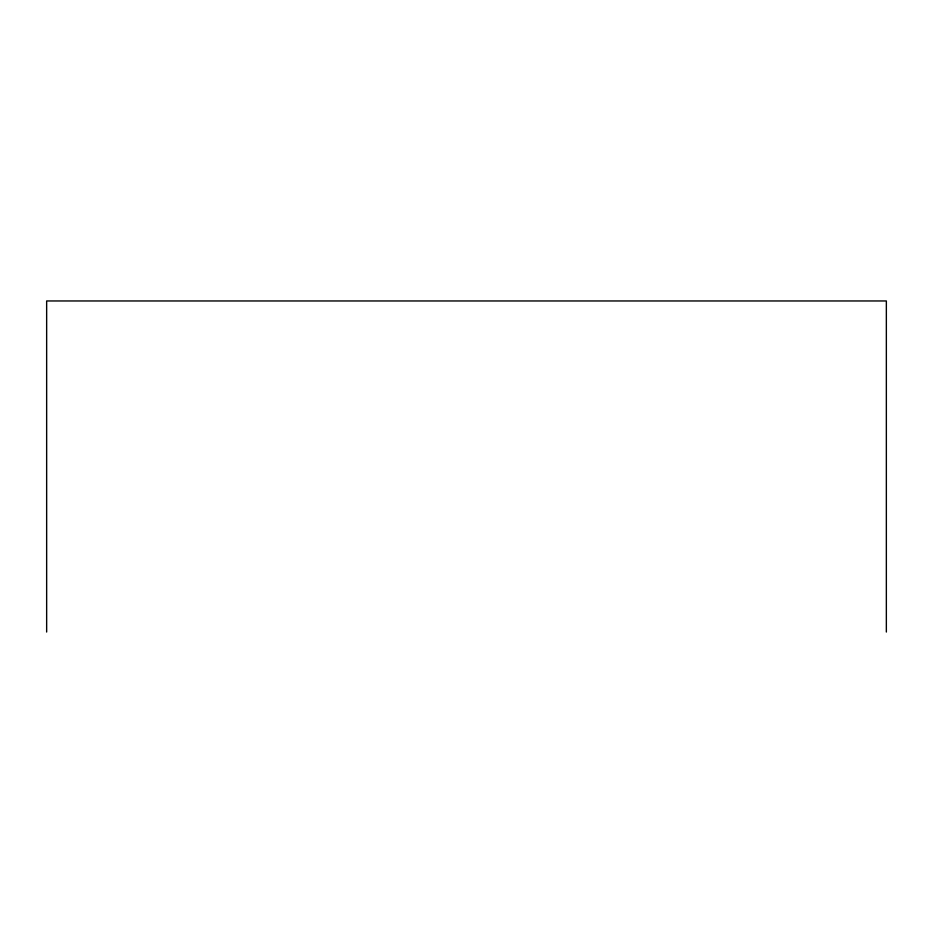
<?xml version="1.0" encoding="UTF-8"?>
<svg xmlns="http://www.w3.org/2000/svg" width="933" height="933" viewBox="0 0 933 933"><rect width="100%" height="100%" fill="white"/><g stroke="black" fill="none" stroke-linecap="round" stroke-linejoin="round"><path stroke-width="1.4" d="M886.35 632.038L886.35 300.962L46.65 300.962L46.65 632.038"/></g></svg>
